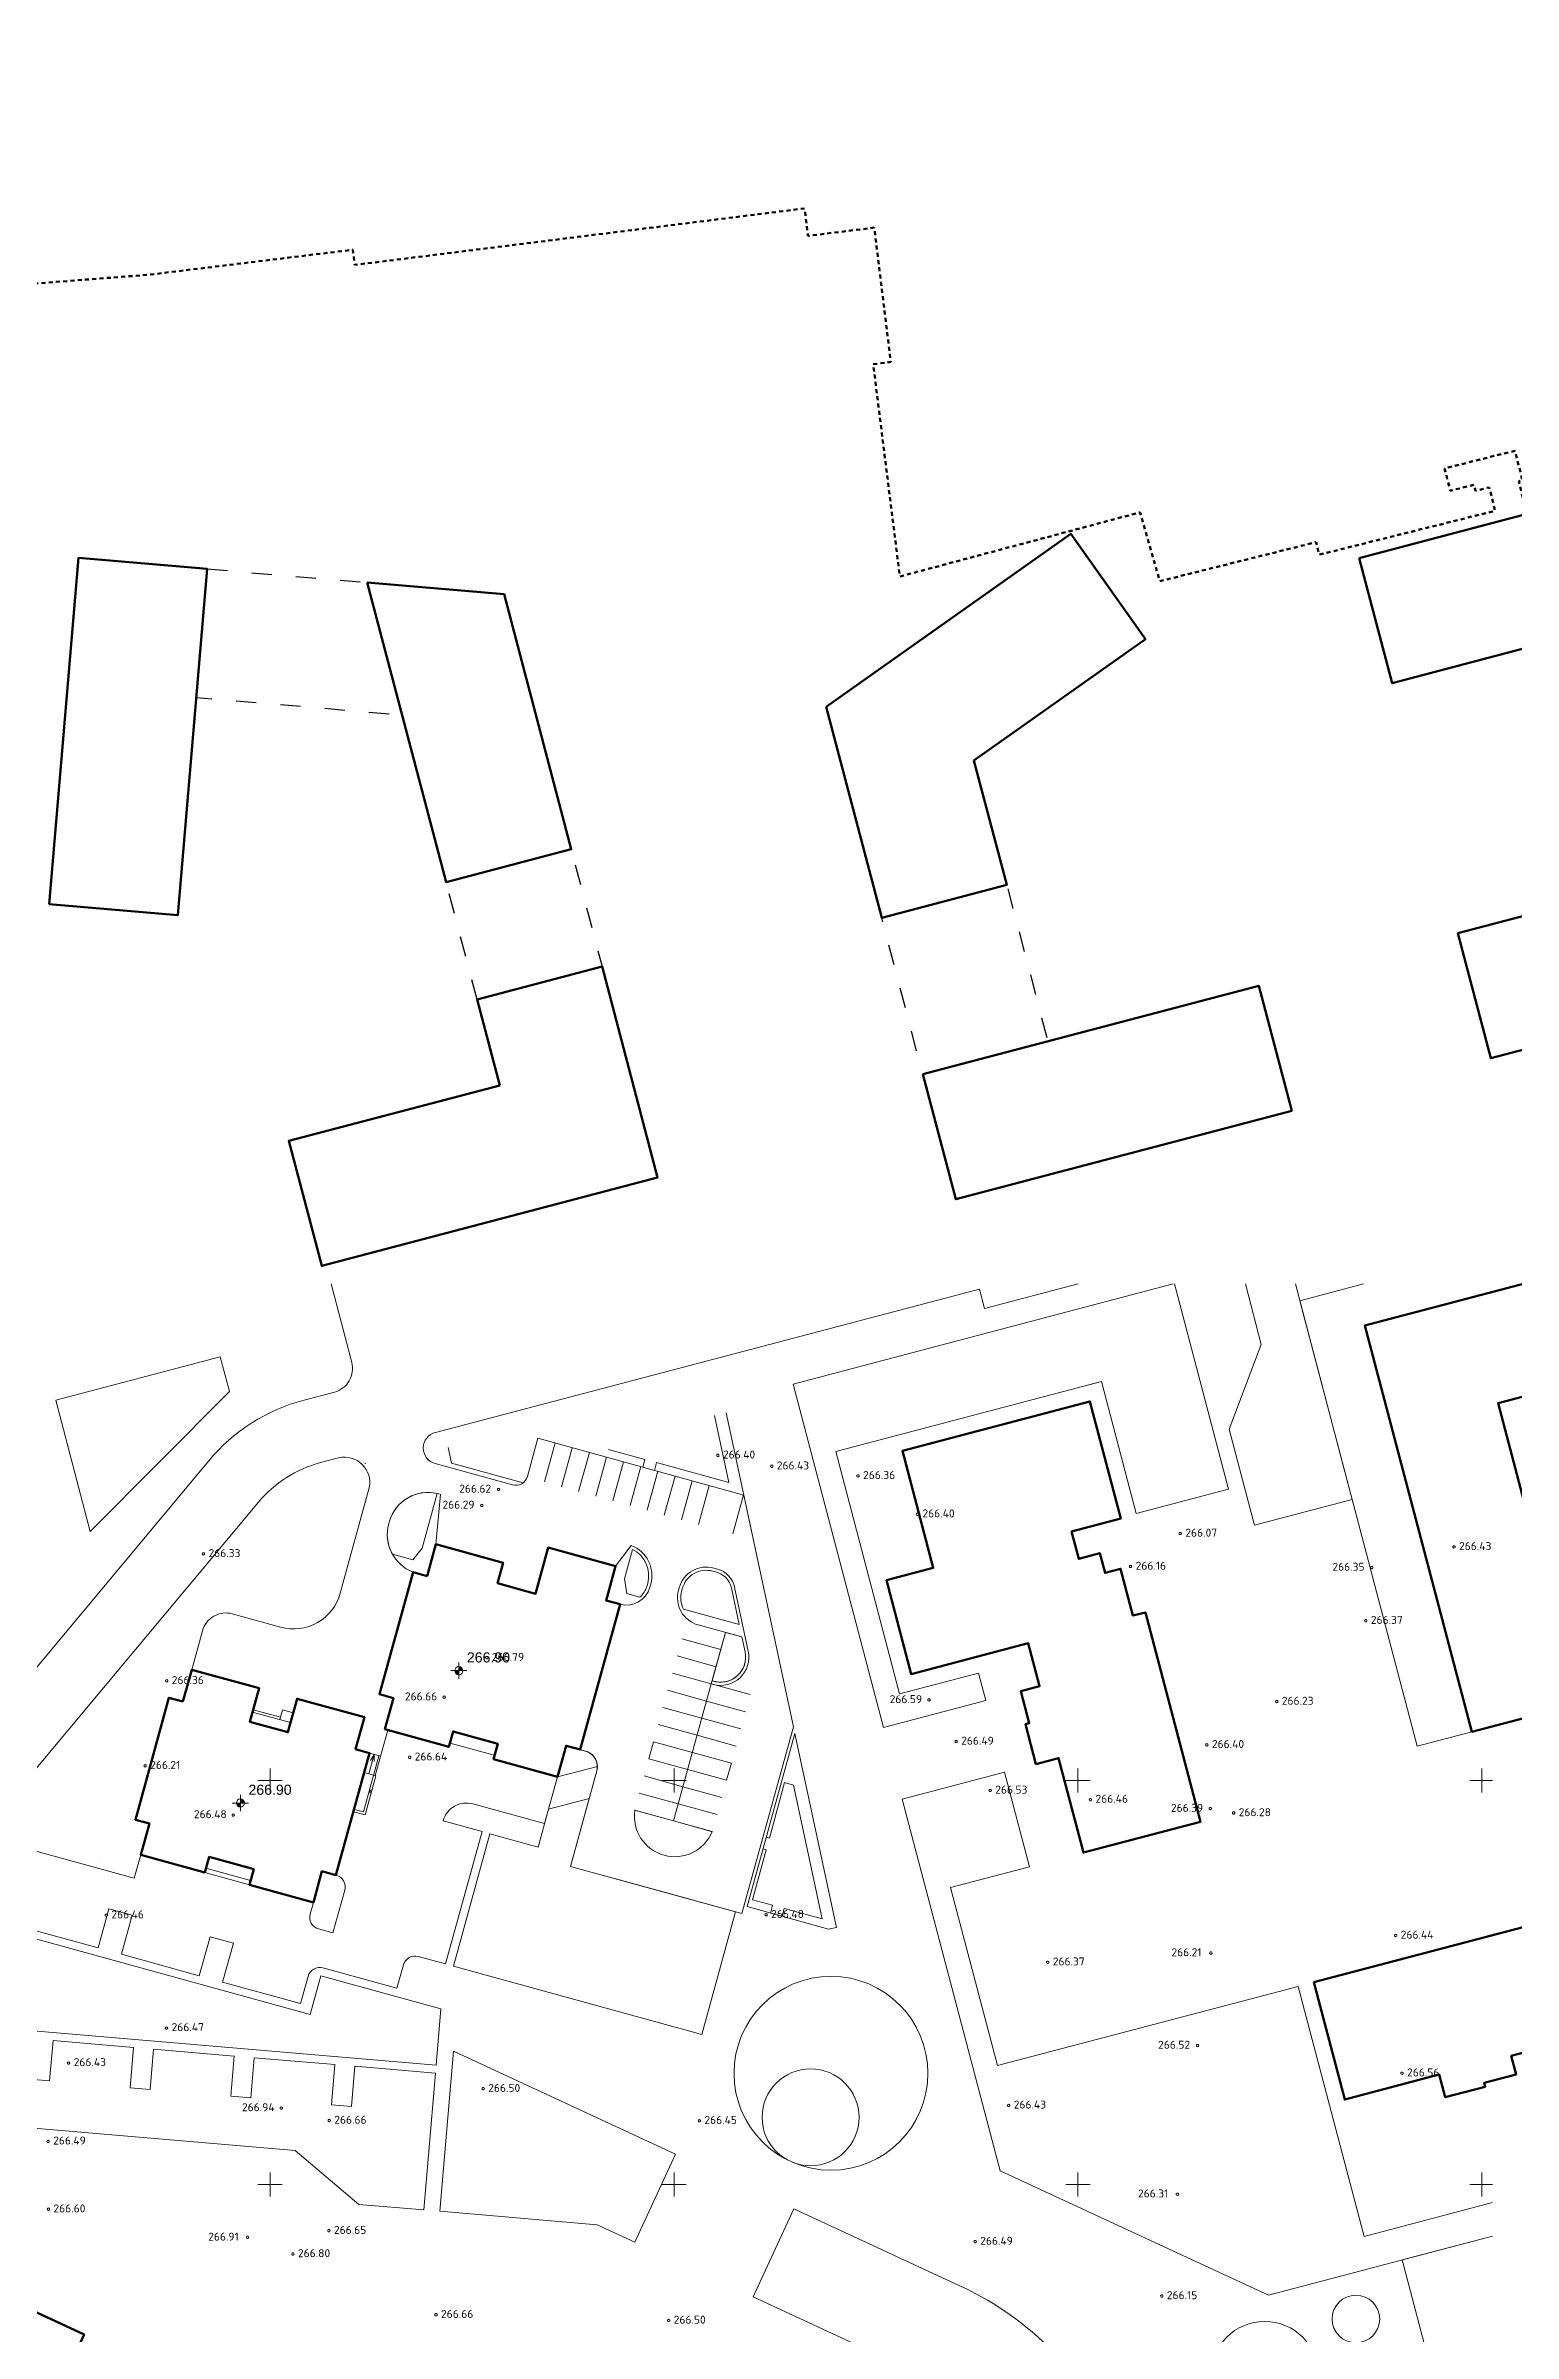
# Model space of a CAD drawing. Header units: millimetres. Extents: x -1422098 to 159246, y 52914 to 701814.
# Drawn here: x -291945 to -110297, y 418739 to 701814 of the extents above; entities that cross this region are included whole.
import ezdxf

# ---------------------------------------------------------------- set-up
doc = ezdxf.new("R2010")
doc.units = ezdxf.units.MM
doc.header["$MEASUREMENT"] = 0
doc.linetypes.add('Невидимая (1_500)', pattern=[900, 500, -400])
doc.linetypes.add('Штриховая', pattern=[5500, 2500, -3000])
for name, color, linetype in [('! Вiдмiтки', 7, 'Continuous'), ('! ГП.Лінії Газони', 7, 'Continuous'), ('! ГП.Лінії Дороги', 7, 'Continuous'), ('! ГП.Споруди', 7, 'Continuous'), ('! Засічки Координатні', 7, 'Continuous'), ('! МЕЖА', 7, 'Continuous'), ('Маркер - Разрез', 7, 'Continuous')]:
    doc.layers.add(name, color=color, linetype=linetype)
doc.styles.add('СГЕНЕРИР_СТИЛЬ_1', font='ARIALUNI.TTF')
doc.styles.add('СГЕНЕРИР_СТИЛЬ_2', font='ARIALUNI.TTF')

msp = doc.modelspace()

# ---------------------------------------------------------------- hatches: boundary and pattern name
at = {"layer": 'Маркер - Разрез', "linetype": 'Continuous', "lineweight": 13, "true_color": 0x444444}
for points in [[(-240814, 500733), (-240314, 500733), (-240352, 500925), (-240460, 501087), (-240622, 501195), (-240814, 501233)], [(-240814, 500733), (-241314, 500733), (-241276, 500542), (-241167, 500380), (-241005, 500271), (-240814, 500233)], [(-267851, 484355), (-268351, 484355), (-268313, 484164), (-268204, 484002), (-268042, 483893), (-267851, 483855)], [(-267851, 484355), (-267351, 484355), (-267389, 484546), (-267497, 484709), (-267659, 484817), (-267851, 484855)]]:
    msp.add_hatch(color=250, dxfattribs=at).paths.add_polyline_path(points)

# ---------------------------------------------------------------- linework, layer by layer
at = {"layer": '! Вiдмiтки', "color": 250, "linetype": 'Continuous', "lineweight": 13, "true_color": 0x444444, "flags": 128}
for points in [[(-208744, 527524), (-208664, 527504), (-208614, 527444), (-208594, 527374), (-208614, 527294), (-208664, 527244), (-208744, 527224), (-208814, 527244), (-208874, 527294), (-208894, 527374), (-208874, 527444), (-208814, 527504)], [(-202084, 526174), (-202004, 526154), (-201954, 526104), (-201934, 526024), (-201954, 525954), (-202004, 525894), (-202084, 525874), (-202154, 525894), (-202214, 525954), (-202234, 526024), (-202214, 526104), (-202154, 526154)], [(-191404, 524984), (-191324, 524964), (-191274, 524914), (-191254, 524834), (-191274, 524764), (-191324, 524704), (-191404, 524684), (-191474, 524704), (-191534, 524764), (-191554, 524834), (-191534, 524914), (-191474, 524964)], [(-237964, 521324), (-237894, 521304), (-237834, 521254), (-237814, 521184), (-237834, 521104), (-237894, 521054), (-237964, 521034), (-238044, 521054), (-238094, 521104), (-238114, 521184), (-238094, 521254), (-238044, 521304)], [(-235894, 523314), (-235824, 523294), (-235764, 523244), (-235744, 523164), (-235764, 523094), (-235824, 523034), (-235894, 523014), (-235974, 523034), (-236024, 523094), (-236044, 523164), (-236024, 523244), (-235974, 523294)], [(-184054, 520234), (-183974, 520214), (-183924, 520164), (-183904, 520084), (-183924, 520014), (-183974, 519954), (-184054, 519934), (-184124, 519954), (-184184, 520014), (-184204, 520084), (-184184, 520164), (-184124, 520214)], [(-272424, 515334), (-272354, 515314), (-272294, 515254), (-272274, 515184), (-272294, 515104), (-272354, 515054), (-272424, 515034), (-272504, 515054), (-272554, 515104), (-272574, 515184), (-272554, 515254), (-272504, 515314)], [(-151514, 517864), (-151444, 517844), (-151384, 517784), (-151364, 517714), (-151384, 517634), (-151444, 517584), (-151514, 517564), (-151594, 517584), (-151644, 517634), (-151664, 517714), (-151644, 517784), (-151594, 517844)], [(-117634, 516194), (-117564, 516174), (-117504, 516114), (-117484, 516044), (-117504, 515964), (-117564, 515914), (-117634, 515894), (-117714, 515914), (-117764, 515964), (-117784, 516044), (-117764, 516114), (-117714, 516174)], [(-157664, 513774), (-157594, 513754), (-157534, 513694), (-157514, 513624), (-157534, 513544), (-157594, 513494), (-157664, 513474), (-157744, 513494), (-157794, 513544), (-157814, 513624), (-157794, 513694), (-157744, 513754)], [(-127814, 513644), (-127744, 513624), (-127684, 513564), (-127664, 513494), (-127684, 513414), (-127744, 513364), (-127814, 513344), (-127894, 513364), (-127944, 513414), (-127964, 513494), (-127944, 513564), (-127894, 513624)], [(-128554, 507074), (-128474, 507054), (-128424, 506994), (-128404, 506924), (-128424, 506844), (-128474, 506794), (-128554, 506774), (-128624, 506794), (-128684, 506844), (-128704, 506924), (-128684, 506994), (-128624, 507054)], [(-237344, 502494), (-237264, 502474), (-237214, 502414), (-237194, 502344), (-237214, 502264), (-237264, 502214), (-237344, 502194), (-237414, 502214), (-237474, 502264), (-237494, 502344), (-237474, 502414), (-237414, 502474)], [(-276974, 499624), (-276904, 499604), (-276844, 499544), (-276824, 499474), (-276844, 499394), (-276904, 499344), (-276974, 499324), (-277054, 499344), (-277104, 499394), (-277124, 499474), (-277104, 499544), (-277054, 499604)], [(-242614, 497604), (-242544, 497584), (-242494, 497524), (-242464, 497454), (-242494, 497374), (-242544, 497324), (-242614, 497304), (-242694, 497324), (-242744, 497374), (-242774, 497454), (-242744, 497524), (-242694, 497584)], [(-182614, 497264), (-182534, 497244), (-182484, 497184), (-182464, 497114), (-182484, 497034), (-182534, 496984), (-182614, 496964), (-182684, 496984), (-182744, 497034), (-182764, 497114), (-182744, 497184), (-182684, 497244)], [(-139574, 497064), (-139494, 497044), (-139444, 496984), (-139424, 496914), (-139444, 496834), (-139494, 496784), (-139574, 496764), (-139644, 496784), (-139704, 496834), (-139724, 496914), (-139704, 496984), (-139644, 497044)], [(-246904, 490154), (-246834, 490134), (-246774, 490074), (-246754, 490004), (-246774, 489934), (-246834, 489874), (-246904, 489854), (-246984, 489874), (-247034, 489934), (-247054, 490004), (-247034, 490074), (-246984, 490134)], [(-179264, 492114), (-179184, 492094), (-179134, 492044), (-179114, 491964), (-179134, 491894), (-179184, 491834), (-179264, 491814), (-179334, 491834), (-179394, 491894), (-179414, 491964), (-179394, 492044), (-179334, 492094)], [(-148224, 491704), (-148154, 491684), (-148094, 491624), (-148074, 491554), (-148094, 491474), (-148154, 491424), (-148224, 491404), (-148304, 491424), (-148354, 491474), (-148374, 491554), (-148354, 491624), (-148304, 491684)], [(-279644, 489114), (-279574, 489094), (-279524, 489034), (-279494, 488964), (-279524, 488884), (-279574, 488834), (-279644, 488814), (-279724, 488834), (-279774, 488884), (-279794, 488964), (-279774, 489034), (-279724, 489094)], [(-175044, 486064), (-174974, 486044), (-174914, 485994), (-174894, 485914), (-174914, 485844), (-174974, 485784), (-175044, 485764), (-175124, 485784), (-175174, 485844), (-175194, 485914), (-175174, 485994), (-175124, 486044)], [(-162634, 484924), (-162554, 484904), (-162504, 484844), (-162484, 484774), (-162504, 484694), (-162554, 484644), (-162634, 484624), (-162704, 484644), (-162764, 484694), (-162784, 484774), (-162764, 484844), (-162704, 484904)], [(-268734, 483014), (-268664, 482994), (-268604, 482934), (-268584, 482864), (-268604, 482794), (-268664, 482734), (-268734, 482714), (-268814, 482734), (-268864, 482794), (-268884, 482864), (-268864, 482934), (-268814, 482994)], [(-147794, 483814), (-147714, 483794), (-147664, 483744), (-147644, 483664), (-147664, 483594), (-147714, 483534), (-147794, 483514), (-147864, 483534), (-147924, 483594), (-147944, 483664), (-147924, 483744), (-147864, 483794)], [(-144904, 483264), (-144834, 483244), (-144774, 483194), (-144754, 483114), (-144774, 483044), (-144834, 482984), (-144904, 482964), (-144984, 482984), (-145034, 483044), (-145054, 483114), (-145034, 483194), (-144984, 483244)], [(-284444, 470614), (-284374, 470594), (-284314, 470534), (-284294, 470464), (-284314, 470384), (-284374, 470334), (-284444, 470314), (-284524, 470334), (-284574, 470384), (-284594, 470464), (-284574, 470534), (-284524, 470594)], [(-202784, 470664), (-202704, 470644), (-202654, 470594), (-202634, 470524), (-202654, 470444), (-202704, 470394), (-202784, 470374), (-202854, 470394), (-202914, 470444), (-202934, 470524), (-202914, 470594), (-202854, 470644)], [(-124854, 468104), (-124784, 468084), (-124724, 468034), (-124704, 467954), (-124724, 467884), (-124784, 467824), (-124854, 467804), (-124934, 467824), (-124984, 467884), (-125004, 467954), (-124984, 468034), (-124934, 468084)], [(-167924, 464794), (-167854, 464774), (-167794, 464724), (-167774, 464654), (-167794, 464574), (-167854, 464524), (-167924, 464504), (-168004, 464524), (-168054, 464574), (-168074, 464654), (-168054, 464724), (-168004, 464774)], [(-147734, 465944), (-147654, 465924), (-147604, 465864), (-147574, 465794), (-147604, 465714), (-147654, 465664), (-147734, 465644), (-147804, 465664), (-147854, 465714), (-147884, 465794), (-147854, 465864), (-147804, 465924)], [(-276994, 456654), (-276924, 456634), (-276864, 456584), (-276844, 456504), (-276864, 456434), (-276924, 456374), (-276994, 456354), (-277074, 456374), (-277124, 456434), (-277144, 456504), (-277124, 456584), (-277074, 456634)], [(-149384, 454494), (-149314, 454474), (-149254, 454414), (-149234, 454344), (-149254, 454264), (-149314, 454214), (-149384, 454194), (-149464, 454214), (-149514, 454264), (-149534, 454344), (-149514, 454414), (-149464, 454474)], [(-289114, 452324), (-289044, 452304), (-288984, 452254), (-288964, 452174), (-288984, 452104), (-289044, 452044), (-289114, 452024), (-289194, 452044), (-289244, 452104), (-289264, 452174), (-289244, 452254), (-289194, 452304)], [(-124064, 451064), (-123994, 451044), (-123934, 450994), (-123914, 450914), (-123934, 450844), (-123994, 450794), (-124064, 450774), (-124144, 450794), (-124194, 450844), (-124214, 450914), (-124194, 450994), (-124144, 451044)], [(-237804, 449154), (-237734, 449134), (-237674, 449074), (-237654, 449004), (-237674, 448924), (-237734, 448874), (-237804, 448854), (-237884, 448874), (-237934, 448924), (-237954, 449004), (-237934, 449074), (-237884, 449134)], [(-262784, 446754), (-262704, 446734), (-262654, 446674), (-262634, 446604), (-262654, 446524), (-262704, 446474), (-262784, 446454), (-262864, 446474), (-262914, 446524), (-262934, 446604), (-262914, 446674), (-262864, 446734)], [(-256854, 445214), (-256784, 445194), (-256724, 445134), (-256704, 445064), (-256724, 444984), (-256784, 444934), (-256854, 444914), (-256934, 444934), (-256984, 444984), (-257004, 445064), (-256984, 445134), (-256934, 445194)], [(-211044, 445184), (-210964, 445164), (-210914, 445104), (-210894, 445034), (-210914, 444954), (-210964, 444904), (-211044, 444884), (-211114, 444904), (-211164, 444954), (-211194, 445034), (-211164, 445104), (-211114, 445164)], [(-172754, 447084), (-172684, 447064), (-172624, 447014), (-172604, 446934), (-172624, 446864), (-172684, 446804), (-172754, 446784), (-172834, 446804), (-172884, 446864), (-172904, 446934), (-172884, 447014), (-172834, 447064)], [(-291654, 442634), (-291584, 442614), (-291524, 442564), (-291504, 442484), (-291524, 442414), (-291584, 442354), (-291654, 442334), (-291734, 442354), (-291784, 442414), (-291804, 442484), (-291784, 442564), (-291734, 442614)], [(-151874, 436084), (-151794, 436064), (-151744, 436014), (-151724, 435934), (-151744, 435864), (-151794, 435814), (-151874, 435794), (-151944, 435814), (-152004, 435864), (-152024, 435934), (-152004, 436014), (-151944, 436064)], [(-291614, 434244), (-291534, 434224), (-291484, 434164), (-291464, 434094), (-291484, 434024), (-291534, 433964), (-291614, 433944), (-291684, 433964), (-291744, 434024), (-291764, 434094), (-291744, 434164), (-291684, 434224)], [(-266964, 430754), (-266894, 430734), (-266844, 430684), (-266814, 430604), (-266844, 430534), (-266894, 430474), (-266964, 430454), (-267044, 430474), (-267094, 430534), (-267114, 430604), (-267094, 430684), (-267044, 430734)], [(-256894, 431584), (-256824, 431564), (-256764, 431514), (-256744, 431434), (-256764, 431364), (-256824, 431304), (-256894, 431284), (-256974, 431304), (-257024, 431364), (-257044, 431434), (-257024, 431514), (-256974, 431564)], [(-261354, 428694), (-261274, 428674), (-261224, 428624), (-261204, 428544), (-261224, 428474), (-261274, 428414), (-261354, 428394), (-261424, 428414), (-261484, 428474), (-261504, 428544), (-261484, 428624), (-261424, 428674)], [(-176904, 430224), (-176824, 430204), (-176774, 430154), (-176754, 430074), (-176774, 430004), (-176824, 429944), (-176904, 429924), (-176984, 429944), (-177034, 430004), (-177054, 430074), (-177034, 430154), (-176984, 430204)], [(-153804, 423504), (-153734, 423484), (-153674, 423424), (-153654, 423354), (-153674, 423274), (-153734, 423224), (-153804, 423204), (-153884, 423224), (-153934, 423274), (-153954, 423354), (-153934, 423424), (-153884, 423484)], [(-243644, 421184), (-243574, 421164), (-243514, 421104), (-243494, 421034), (-243514, 420954), (-243574, 420904), (-243644, 420884), (-243724, 420904), (-243774, 420954), (-243794, 421034), (-243774, 421104), (-243724, 421164)], [(-214844, 420464), (-214764, 420444), (-214714, 420394), (-214694, 420324), (-214714, 420244), (-214764, 420194), (-214844, 420174), (-214914, 420194), (-214974, 420244), (-214994, 420324), (-214974, 420394), (-214914, 420444)]]:
    msp.add_lwpolyline(points, close=True, dxfattribs=at)
at = {"layer": '! ГП.Лінії Газони', "color": 92, "linetype": 'Continuous', "lineweight": 13, "true_color": 0x00d200, "flags": 128}
for points in [[(-152243, 548583), (-145553, 523179), (-156969, 520173), (-161269, 536503), (-194148, 527846), (-186255, 497868), (-176487, 500439), (-175596, 497055), (-188264, 493719), (-199448, 536191), (-152383, 548583)], [(-128831, 548583), (-136703, 546512), (-122187, 491381), (-115417, 493163), (-116181, 496064), (-128659, 543455), (-112850, 547618)], [(-112850, 434903), (-128756, 430714), (-136904, 461660), (-174139, 451855), (-179940, 473885), (-170173, 476457), (-173254, 488158), (-185922, 484822), (-173812, 438831), (-140614, 423456), (-112850, 430766)], [(-185922, 484822), (-173812, 438831), (-140614, 423456), (-112850, 430766)], [(-112850, 430766), (-124063, 427814), (-119479, 410407), (-112850, 412153)]]:
    msp.add_lwpolyline(points, dxfattribs=at)
for points in [[(-270335, 539552), (-290710, 534187), (-286439, 517964), (-269211, 535284)], [(-229704, 483604), (-224670, 484929), (-226989, 476517), (-206554, 470884), (-210742, 455691), (-241492, 464167), (-236975, 480556), (-230998, 478908)], [(-302171, 473113), (-295544, 471286), (-296341, 468394), (-259225, 458164), (-257896, 462984), (-243041, 458889), (-243631, 451931), (-314812, 457967)], [(-213985, 440904), (-241480, 453636), (-243160, 433826), (-223692, 432175), (-219027, 430015)]]:
    msp.add_lwpolyline(points, close=True, dxfattribs=at)
for points in [[(-249042, 515167), (-246500, 514466), (-245349, 515882), (-243482, 522654, 0.4025417), (-249437, 519114), (-249490, 518921, 0.1963146)], [(-219297, 515714), (-220296, 512088), (-220033, 510283), (-218404, 509833, 0.154962), (-217546, 511153), (-217439, 511539, 0.3579914)], [(-206100, 506442), (-213009, 508346, -0.1882523), (-213241, 510589), (-213161, 510878, -0.4142136), (-209349, 513043), (-209134, 512984, -0.2999272), (-207068, 510963)], [(-207808, 505461), (-205770, 504899), (-205376, 503060, -0.5871008), (-209456, 499484)], [(-228606, 487585), (-223665, 488886, 0.332275), (-225133, 490777), (-227558, 491445)], [(-219024, 483450), (-209454, 480812, -0.3794046), (-215408, 477889, -0.3794046)], [(-178700, 424564), (-199344, 434125), (-204386, 423236), (-183742, 413676, -0.4142136), (-170709, 378162), (-179991, 358116), (-176816, 356645), (-167634, 376473), (-159923, 372902, 0.4160371), (-178700, 424564), (-178700, 424565)]]:
    msp.add_lwpolyline(points, format="xyb", close=True, dxfattribs=at)
at = {"layer": '! ГП.Лінії Газони', "color": 92, "linetype": 'Continuous', "lineweight": 13, "true_color": 0x00d200}
for centre, radius in [((-194753, 450906), 12000), ((-197274, 445461), 6000), ((-129775, 420503), 2944), ((-141063, 413539), 6657)]:
    msp.add_circle(centre, radius, dxfattribs=at)
at = {"layer": '! ГП.Лінії Дороги', "color": 250, "linetype": 'Continuous', "lineweight": 20, "true_color": 0x444444}
for p, q in [((-209182, 532291), (-207411, 524023)), ((-199404, 493802), (-207719, 532622)), ((-231017, 529492), (-205545, 522471)), ((-242138, 528369), (-241722, 526426)), ((-217775, 526880), (-222267, 528118)), ((-218041, 525915), (-217775, 526880)), ((-252418, 526453), (-252391, 526317)), ((-241722, 526426), (-232847, 523980)), ((-216329, 526481), (-216595, 525517)), ((-207411, 524023), (-216329, 526481)), ((-243482, 522654), (-245349, 515882)), ((-243072, 522546), (-243656, 516379)), ((-243288, 522605), (-243072, 522546)), ((-249437, 519114), (-249490, 518921)), ((-246500, 514466), (-245349, 515882)), ((-219472, 516229), (-221416, 513672)), ((-249042, 515167), (-246500, 514466)), ((-209243, 513428), (-208814, 513310)), ((-217054, 511432), (-217160, 511047)), ((-213547, 510984), (-213627, 510695)), ((-204985, 503143), (-206677, 511046)), ((-211182, 506391), (-205770, 504899)), ((-207808, 505461), (-209562, 499098)), ((-205376, 503060), (-205770, 504899)), ((-209562, 499098), (-209337, 499036)), ((-209070, 499377), (-209456, 499484)), ((-266350, 495613), (-261645, 494316)), ((-266271, 495900), (-262879, 494965)), ((-262625, 495885), (-262958, 494678)), ((-262625, 495885), (-261312, 495523)), ((-249620, 493377), (-251171, 487749)), ((-199404, 493802), (-205780, 470671)), ((-199223, 492955), (-205129, 471529)), ((-194083, 468960), (-199223, 492955)), ((-250701, 490213), (-252620, 483253)), ((-251282, 490373), (-251946, 487963)), ((-250507, 490160), (-251859, 490532)), ((-250507, 490160), (-251859, 490532)), ((-251282, 490373), (-251737, 489597)), ((-251288, 489473), (-251282, 490373)), ((-242038, 491806), (-236273, 490216)), ((-225133, 490777), (-227558, 491445)), ((-225615, 490909), (-225808, 490963)), ((-217305, 489822), (-216721, 491943)), ((-217305, 489822), (-207665, 487165)), ((-216721, 491943), (-207080, 489286)), ((-251078, 487724), (-252524, 488122)), ((-252410, 482884), (-251077, 487723)), ((-228606, 487585), (-230201, 481800)), ((-223737, 488317), (-226989, 476517)), ((-207665, 487165), (-207080, 489286)), ((-251642, 486001), (-251903, 485853)), ((-251614, 485774), (-251903, 485854)), ((-251903, 485853), (-251755, 485592)), ((-202376, 480011), (-200484, 486874)), ((-200484, 486874), (-199390, 486573)), ((-199390, 486573), (-195842, 470007)), ((-252412, 482884), (-253858, 483283)), ((-252620, 483253), (-253779, 483572)), ((-204477, 472387), (-202774, 478565)), ((-202774, 478565), (-203160, 478671)), ((-202761, 480117), (-202376, 480011)), ((-266590, 474759), (-272124, 476284)), ((-221398, 474976), (-211757, 472319)), ((-195054, 468752), (-205129, 471529)), ((-201971, 471696), (-204477, 472387)), ((-202237, 470732), (-201971, 471696)), ((-200791, 470333), (-202237, 470732)), ((-200525, 471298), (-200791, 470333)), ((-195842, 470007), (-200525, 471298)), ((-195054, 468752), (-194083, 468960))]:
    msp.add_line(p, q, dxfattribs=at)
at = {"layer": '! ГП.Лінії Дороги', "color": 250, "linetype": 'Continuous', "lineweight": 20, "true_color": 0x444444, "flags": 128}
for points in [[(-256633, 548583), (-254076, 538869, -0.4142136), (-256213, 535204), (-259966, 534216, 0.1557079), (-271768, 526711), (-299492, 493491, -0.29878), (-302642, 492535), (-303787, 492872), (-301967, 499085)], [(-164165, 548583), (-175741, 545535), (-176378, 547953), (-243717, 530222, 0.7662056), (-243739, 526360), (-234164, 523721, 0.4142136), (-232319, 524768), (-231017, 529492), (-205545, 522471), (-199404, 493802), (-205780, 470671), (-226989, 476517), (-223737, 488317, 0.4142136), (-225133, 490777), (-225808, 490963)], [(-273869, 500849), (-272540, 505669, -0.4142136), (-268851, 507764), (-262874, 506117, 0.4142136), (-255495, 510307), (-251892, 523378, 0.5436271), (-255687, 527070), (-257929, 526480, 0.1557079), (-265626, 521585), (-297085, 483890, 0.545426), (-295579, 479076), (-280980, 475052), (-280182, 477943), (-258819, 472055), (-259218, 470609, 0.4142136), (-258170, 468765), (-256403, 468277), (-254941, 473579, 0.4142969), (-255989, 475424), (-256021, 475433)], [(-228606, 487585), (-230201, 481800), (-239070, 484245, 0.4142136), (-242759, 482150), (-237939, 480822), (-242456, 464433), (-245830, 465363, 0.4142136), (-247675, 464316), (-248472, 461424), (-257631, 463948, 0.4142136), (-259475, 462901), (-260405, 459526), (-270046, 462184), (-268717, 467004), (-271609, 467801), (-272938, 462981), (-282579, 465638), (-281250, 470458), (-284142, 471256), (-285471, 466435), (-295111, 469093)], [(-296451, 450388), (-291469, 449966), (-291046, 454948), (-281082, 454103), (-281504, 449121), (-279013, 448910), (-278591, 453892), (-268627, 453047), (-269049, 448065), (-266558, 447854), (-266136, 452836), (-256171, 451991), (-256594, 447009), (-254111, 446798), (-253689, 451780), (-243716, 450934), (-245152, 433995), (-253191, 434677), (-261086, 441368), (-313701, 445830, -0.1539167)]]:
    msp.add_lwpolyline(points, format="xyb", dxfattribs=at)
msp.add_lwpolyline([(-137248, 548583), (-135681, 542631), (-134028, 536354), (-131502, 526761), (-130229, 521926), (-142317, 518743), (-143590, 523578), (-145443, 530614), (-141483, 541103), (-143453, 548583)], dxfattribs=at)
msp.add_lwpolyline([(-207080, 489286), (-207665, 487165), (-217305, 489822), (-216721, 491943)], close=True, dxfattribs=at)
at = {"layer": '! ГП.Лінії Дороги', "color": 250, "linetype": 'Continuous', "lineweight": 20, "true_color": 0x444444}
for centre, radius, start, end in [((-243207, 528288), 2000, 104.75149, 254.58965), ((-244617, 517785), 5000, 74.58965, 164.58965), ((-244670, 517592), 5000, 164.58965, 248.87906), ((-220910, 512495), 4000, 344.58965, 68.86285), ((-210173, 510054), 3500, 74.58965, 164.58965), ((-209611, 510418), 3000, 12.08965, 74.58965), ((-220052, 511844), 3000, 254.58965, 344.58965), ((-210252, 509765), 3500, 164.58965, 254.58965), ((-208407, 502410), 3500, 254.58965, 12.08965), ((-208407, 502410), 3100, 254.58965, 12.08965), ((-225665, 488848), 2000, 344.58965, 74.58965), ((-281934, 481538), 5400, 231.87401, 232.12137)]:
    msp.add_arc(centre, radius, start, end, dxfattribs=at)
at = {"layer": '! ГП.Споруди', "color": 250, "linetype": 'Continuous', "lineweight": 100, "true_color": 0x444444, "flags": 128}
for points in [[(-129360, 638406), (-103250, 645281), (-99176, 646354), (-94968, 645245), (-68918, 638144), (-73126, 622707), (-99176, 629809), (-125286, 622934)], [(-195348, 620000), (-165078, 641428), (-155833, 628370), (-177051, 613347), (-173000, 597962), (-188473, 593888)], [(-291524, 595578), (-287891, 638424), (-271948, 637072), (-275581, 594226)], [(-252139, 635393), (-235216, 633957), (-226902, 602382), (-242375, 598308)], [(-117138, 591989), (-91028, 598864), (-86954, 583391), (-113064, 576516)], [(-235754, 573165), (-238555, 583802), (-223083, 587876), (-216208, 561766), (-257790, 550817), (-261864, 566290)], [(-183380, 574547), (-141797, 585496), (-137723, 570023), (-179306, 559074)], [(-105801, 509661), (-112167, 533837), (-95727, 538166), (-99165, 551221), (-128659, 543455), (-115419, 493169), (-85924, 500935), (-89362, 513990)], [(-148995, 482033), (-163500, 478214), (-166581, 489915), (-169385, 489176), (-170684, 494108), (-170201, 494236), (-171245, 498200), (-168924, 498812), (-170324, 504130), (-184830, 500311), (-187885, 511915), (-182083, 513443), (-185902, 527949), (-162693, 534060), (-158874, 519554), (-164966, 517950), (-164075, 514565), (-161464, 515253), (-160828, 512835), (-158894, 513345), (-157366, 507542), (-155819, 507950)], [(-244745, 512426), (-246481, 512905), (-250642, 497808), (-248907, 497329), (-249970, 493473), (-242055, 491292), (-241523, 493220), (-235990, 491694), (-236521, 489766), (-228606, 487585), (-227543, 491441), (-225808, 490963), (-220849, 508952), (-222585, 509430), (-221416, 513672), (-229745, 515968), (-231318, 510261), (-236023, 511557), (-235326, 514083), (-243656, 516379)], [(-274958, 496897), (-276694, 497375), (-280855, 482278), (-279120, 481800), (-280182, 477943), (-272268, 475762), (-271736, 477690), (-266203, 476165), (-266734, 474236), (-258819, 472055), (-257756, 475911), (-256021, 475433), (-251860, 490530), (-253595, 491008), (-252505, 494961), (-260835, 497257), (-261977, 493111), (-266682, 494408), (-265539, 498553), (-273869, 500849)], [(-134970, 462169), (-131150, 447663), (-119449, 450744), (-118711, 447940), (-113779, 449238), (-113906, 449722), (-109941, 450766), (-110552, 453087), (-105234, 454487), (-101414, 439982), (-89810, 443037), (-91338, 448839), (-76832, 452659), (-82943, 475868), (-97449, 472048), (-95845, 465956), (-99229, 465065), (-99917, 467676), (-102334, 467039), (-102844, 468973), (-108646, 467446), (-109053, 468993)], [(-296442, 398641), (-287198, 418604), (-327125, 437093), (-336369, 417130)]]:
    msp.add_lwpolyline(points, close=True, dxfattribs=at)
at = {"layer": '! ГП.Споруди', "color": 250, "linetype": 'Штриховая', "lineweight": 30, "true_color": 0x444444, "flags": 128}
for points in [[(-271948, 637072), (-252139, 635393), (-247815, 618968), (-273300, 621130)], [(-238555, 583802), (-242375, 598308), (-226902, 602382), (-223083, 587876)], [(-188473, 593888), (-173000, 597962), (-167907, 578621), (-183380, 574547)]]:
    msp.add_lwpolyline(points, close=True, dxfattribs=at)
at = {"layer": '! Засічки Координатні', "color": 92, "linetype": 'Continuous', "lineweight": 13, "true_color": 0x00d200, "flags": 128}
for points in [[(-265674, 487144), (-264174, 487144)], [(-264174, 485644), (-264174, 488644)], [(-264174, 485644), (-264174, 488644)], [(-264174, 487144), (-262674, 487144)], [(-215674, 487144), (-214174, 487144)], [(-214174, 485644), (-214174, 488644)], [(-214174, 485644), (-214174, 488644)], [(-214174, 487144), (-212674, 487144)], [(-165674, 487144), (-164174, 487144)], [(-164174, 485644), (-164174, 488644)], [(-164174, 485644), (-164174, 488644)], [(-164174, 487144), (-162674, 487144)], [(-115674, 487144), (-114174, 487144)], [(-114174, 485644), (-114174, 488644)], [(-114174, 485644), (-114174, 488644)], [(-114174, 487144), (-112850, 487144)], [(-264174, 437144), (-265674, 437144)], [(-264174, 438644), (-264174, 435644)], [(-264174, 438644), (-264174, 435644)], [(-262674, 437144), (-264174, 437144)], [(-214174, 437144), (-215674, 437144)], [(-214174, 438644), (-214174, 435644)], [(-214174, 438644), (-214174, 435644)], [(-212674, 437144), (-214174, 437144)], [(-164174, 437144), (-165674, 437144)], [(-164174, 438644), (-164174, 435644)], [(-164174, 438644), (-164174, 435644)], [(-162674, 437144), (-164174, 437144)], [(-114174, 437144), (-115674, 437144)], [(-114174, 438644), (-114174, 435644)], [(-114174, 438644), (-114174, 435644)], [(-112850, 437144), (-114174, 437144)]]:
    msp.add_lwpolyline(points, dxfattribs=at)
at = {"layer": '! МЕЖА', "color": 231, "linetype": 'Невидимая (1_500)', "lineweight": 80, "true_color": 0xff68cd, "flags": 128}
msp.add_lwpolyline([(-438159, 701814), (-451184, 621244), (-429179, 620505), (-437574, 547554), (-443084, 497554), (-442575, 497499), (-453884, 398566), (-449797, 398042), (-462084, 288244), (-466084, 279204), (-466264, 278104), (-460397, 276776), (-461774, 271604), (-462740, 267474), (-477604, 196424), (-483844, 191074), (-491834, 150024), (-504104, 83404), (-492294, 80154), (-467144, 73054), (-457554, 103824), (-453054, 108704), (-391704, 92054), (-342095, 83880), (-341164, 93974), (-339274, 95734), (-326444, 92794), (-306064, 88574), (-304651, 95440), (-303804, 100674), (-301494, 113024), (-297244, 120304), (-296696, 128433), (-296674, 128654), (-258024, 124474), (-207904, 117794), (-136344, 107524), (-136248, 66759), (-67934, 52914), (-45094, 162024), (-21934, 156644), (-17864, 156379), (-11396, 189162), (-11396, 360461), (-9304, 395704), (-5364, 394964), (14516, 392774), (29926, 391514), (50926, 389794), (59926, 388174), (61526, 386744), (66826, 370654), (71336, 371204), (85216, 374044), (140116, 388854), (140696, 386524), (156242, 391167), (159246, 398824), (159226, 408854), (155376, 415814), (152376, 421774), (143746, 434354), (136186, 444284), (127816, 493914), (73416, 481204), (29696, 519944), (26616, 522454), (26006, 527834), (23726, 528464), (20046, 530534), (15626, 532644), (7106, 545114), (4126, 555544), (5176, 555804), (-6274, 601354), (-4544, 602794), (-11744, 627264), (-10574, 631304), (-13524, 643284), (-59184, 632084), (-63384, 644404), (-66114, 643674), (-69364, 656694), (-89144, 651754), (-88754, 650204), (-108924, 645174), (-109614, 647934), (-109174, 648044), (-110084, 651694), (-118794, 649514), (-118104, 646744), (-115154, 647484), (-114964, 646744), (-113274, 647164), (-112544, 644264), (-134314, 638834), (-134704, 640384), (-154054, 635554), (-156494, 644074), (-186224, 636134), (-189524, 662404), (-187344, 662684), (-189394, 679304), (-197594, 678284), (-198014, 681684), (-253694, 674694), (-253934, 676564), (-279224, 673474), (-313213, 670854), (-395104, 688194)], close=True, dxfattribs=at)
at = {"color": 255, "linetype": 'Continuous', "lineweight": 15}
for p, q in [((-228896, 528907), (-230225, 524087)), ((-226775, 528323), (-228104, 523502)), ((-224654, 527738), (-225983, 522918)), ((-222533, 527154), (-223862, 522333)), ((-220412, 526569), (-221741, 521749)), ((-218291, 525984), (-219620, 521164)), ((-216171, 525400), (-217499, 520579)), ((-214050, 524815), (-215378, 519995)), ((-211929, 524230), (-213257, 519410)), ((-209808, 523646), (-211136, 518826)), ((-205566, 522477), (-206895, 517656)), ((-208393, 503340), (-213213, 504669)), ((-208977, 501219), (-213798, 502548)), ((-210147, 496977), (-214967, 498306)), ((-209562, 499098), (-214382, 500427)), ((-209562, 499098), (-214239, 482131)), ((-204742, 497769), (-209562, 499098)), ((-210731, 494856), (-215552, 496185)), ((-205326, 495649), (-210147, 496977)), ((-211316, 492735), (-216136, 494064)), ((-206496, 491407), (-211316, 492735)), ((-205911, 493528), (-210731, 494856)), ((-213070, 486373), (-217890, 487701)), ((-213654, 484252), (-218475, 485580)), ((-208834, 482923), (-213654, 484252)), ((-208249, 485044), (-213070, 486373)), ((-214239, 482131), (-219059, 483460)), ((-209419, 480802), (-214239, 482131))]:
    msp.add_line(p, q, dxfattribs=at)
at = {"layer": 'Маркер - Разрез', "color": 250, "linetype": 'Continuous', "lineweight": 13, "true_color": 0x444444}
for p, q in [((-240814, 499733), (-240814, 501733)), ((-241814, 500733), (-239814, 500733)), ((-268851, 484355), (-266851, 484355)), ((-267851, 483355), (-267851, 485355))]:
    msp.add_line(p, q, dxfattribs=at)
for centre in [(-240814, 500733), (-267851, 484355)]:
    msp.add_circle(centre, 500, dxfattribs=at)

# ---------------------------------------------------------------- texts
at = {"layer": '! Вiдмiтки', "color": 250, "linetype": 'Continuous', "lineweight": 13, "true_color": 0x444444, "char_height": 990, "attachment_point": 4, "style": 'СГЕНЕРИР_СТИЛЬ_1'}
for s, insert in [('\\A1;{\\Ftxt.shx;266.40}', (-208117, 527478)), ('\\A1;{\\Ftxt.shx;266.43}', (-201457, 526128)), ('\\A1;{\\Ftxt.shx;266.62}', (-240767, 523257)), ('\\A1;{\\Ftxt.shx;266.36}', (-190777, 524937)), ('\\A1;{\\Ftxt.shx;266.29}', (-242837, 521277)), ('\\A1;{\\Ftxt.shx;266.40}', (-183427, 520198)), ('\\A1;{\\Ftxt.shx;266.07}', (-150887, 517807)), ('\\A1;{\\Ftxt.shx;266.33}', (-271797, 515277)), ('\\A1;{\\Ftxt.shx;266.43}', (-117007, 516148)), ('\\A1;{\\Ftxt.shx;266.16}', (-157037, 513717)), ('\\A1;{\\Ftxt.shx;266.35}', (-132687, 513587)), ('\\A1;{\\Ftxt.shx;266.37}', (-127927, 507017)), ('\\A1;{\\Ftxt.shx;266.79}', (-236717, 502437)), ('\\A1;{\\Ftxt.shx;266.36}', (-276347, 499567)), ('\\A1;{\\Ftxt.shx;266.66}', (-247487, 497547)), ('\\A1;{\\Ftxt.shx;266.59}', (-187487, 497207)), ('\\A1;{\\Ftxt.shx;266.23}', (-138947, 497007)), ('\\A1;{\\Ftxt.shx;266.49}', (-178637, 492068)), ('\\A1;{\\Ftxt.shx;266.64}', (-246277, 490108)), ('\\A1;{\\Ftxt.shx;266.40}', (-147597, 491658)), ('\\A1;{\\Ftxt.shx;266.21}', (-279017, 489057)), ('\\A1;{\\Ftxt.shx;266.53}', (-174417, 486007)), ('\\A1;{\\Ftxt.shx;266.46}', (-162007, 484878)), ('\\A1;{\\Ftxt.shx;266.39}', (-152667, 483757)), ('\\A1;{\\Ftxt.shx;266.48}', (-273607, 482968)), ('\\A1;{\\Ftxt.shx;266.28}', (-144277, 483217)), ('\\A1;{\\Ftxt.shx;266.46}', (-283817, 470568)), ('\\A1;{\\Ftxt.shx;266.48}', (-202157, 470628)), ('\\A1;{\\Ftxt.shx;266.44}', (-124227, 468068)), ('\\A1;{\\Ftxt.shx;266.37}', (-167297, 464747)), ('\\A1;{\\Ftxt.shx;266.21}', (-152607, 465887)), ('\\A1;{\\Ftxt.shx;266.47}', (-276367, 456618)), ('\\A1;{\\Ftxt.shx;266.52}', (-154257, 454437)), ('\\A1;{\\Ftxt.shx;266.43}', (-288487, 452288)), ('\\A1;{\\Ftxt.shx;266.56}', (-123437, 451017)), ('\\A1;{\\Ftxt.shx;266.50}', (-237177, 449097)), ('\\A1;{\\Ftxt.shx;266.43}', (-172127, 447038)), ('\\A1;{\\Ftxt.shx;266.94}', (-267657, 446708)), ('\\A1;{\\Ftxt.shx;266.66}', (-256227, 445157)), ('\\A1;{\\Ftxt.shx;266.45}', (-210417, 445138)), ('\\A1;{\\Ftxt.shx;266.49}', (-291027, 442588)), ('\\A1;{\\Ftxt.shx;266.31}', (-156747, 436037)), ('\\A1;{\\Ftxt.shx;266.60}', (-290987, 434187)), ('\\A1;{\\Ftxt.shx;266.91}', (-271837, 430697)), ('\\A1;{\\Ftxt.shx;266.65}', (-256267, 431527)), ('\\A1;{\\Ftxt.shx;266.49}', (-176277, 430178)), ('\\A1;{\\Ftxt.shx;266.80}', (-260727, 428647)), ('\\A1;{\\Ftxt.shx;266.15}', (-153177, 423447)), ('\\A1;{\\Ftxt.shx;266.66}', (-243017, 421127)), ('\\A1;{\\Ftxt.shx;266.50}', (-214217, 420417))]:
    msp.add_mtext(s, dxfattribs=dict(at, insert=insert))
at = {"layer": 'Маркер - Разрез', "color": 250, "lineweight": 13, "true_color": 0x444444, "char_height": 1250, "attachment_point": 7, "style": 'СГЕНЕРИР_СТИЛЬ_2'}
for insert in [(-239814, 501733), (-266851, 485355)]:
    msp.add_mtext('\\A1;{\\fArial кирилиця|b0|i0|c0|p34;266.90}', dxfattribs=dict(at, insert=insert))

doc.saveas('drawing.dxf')
